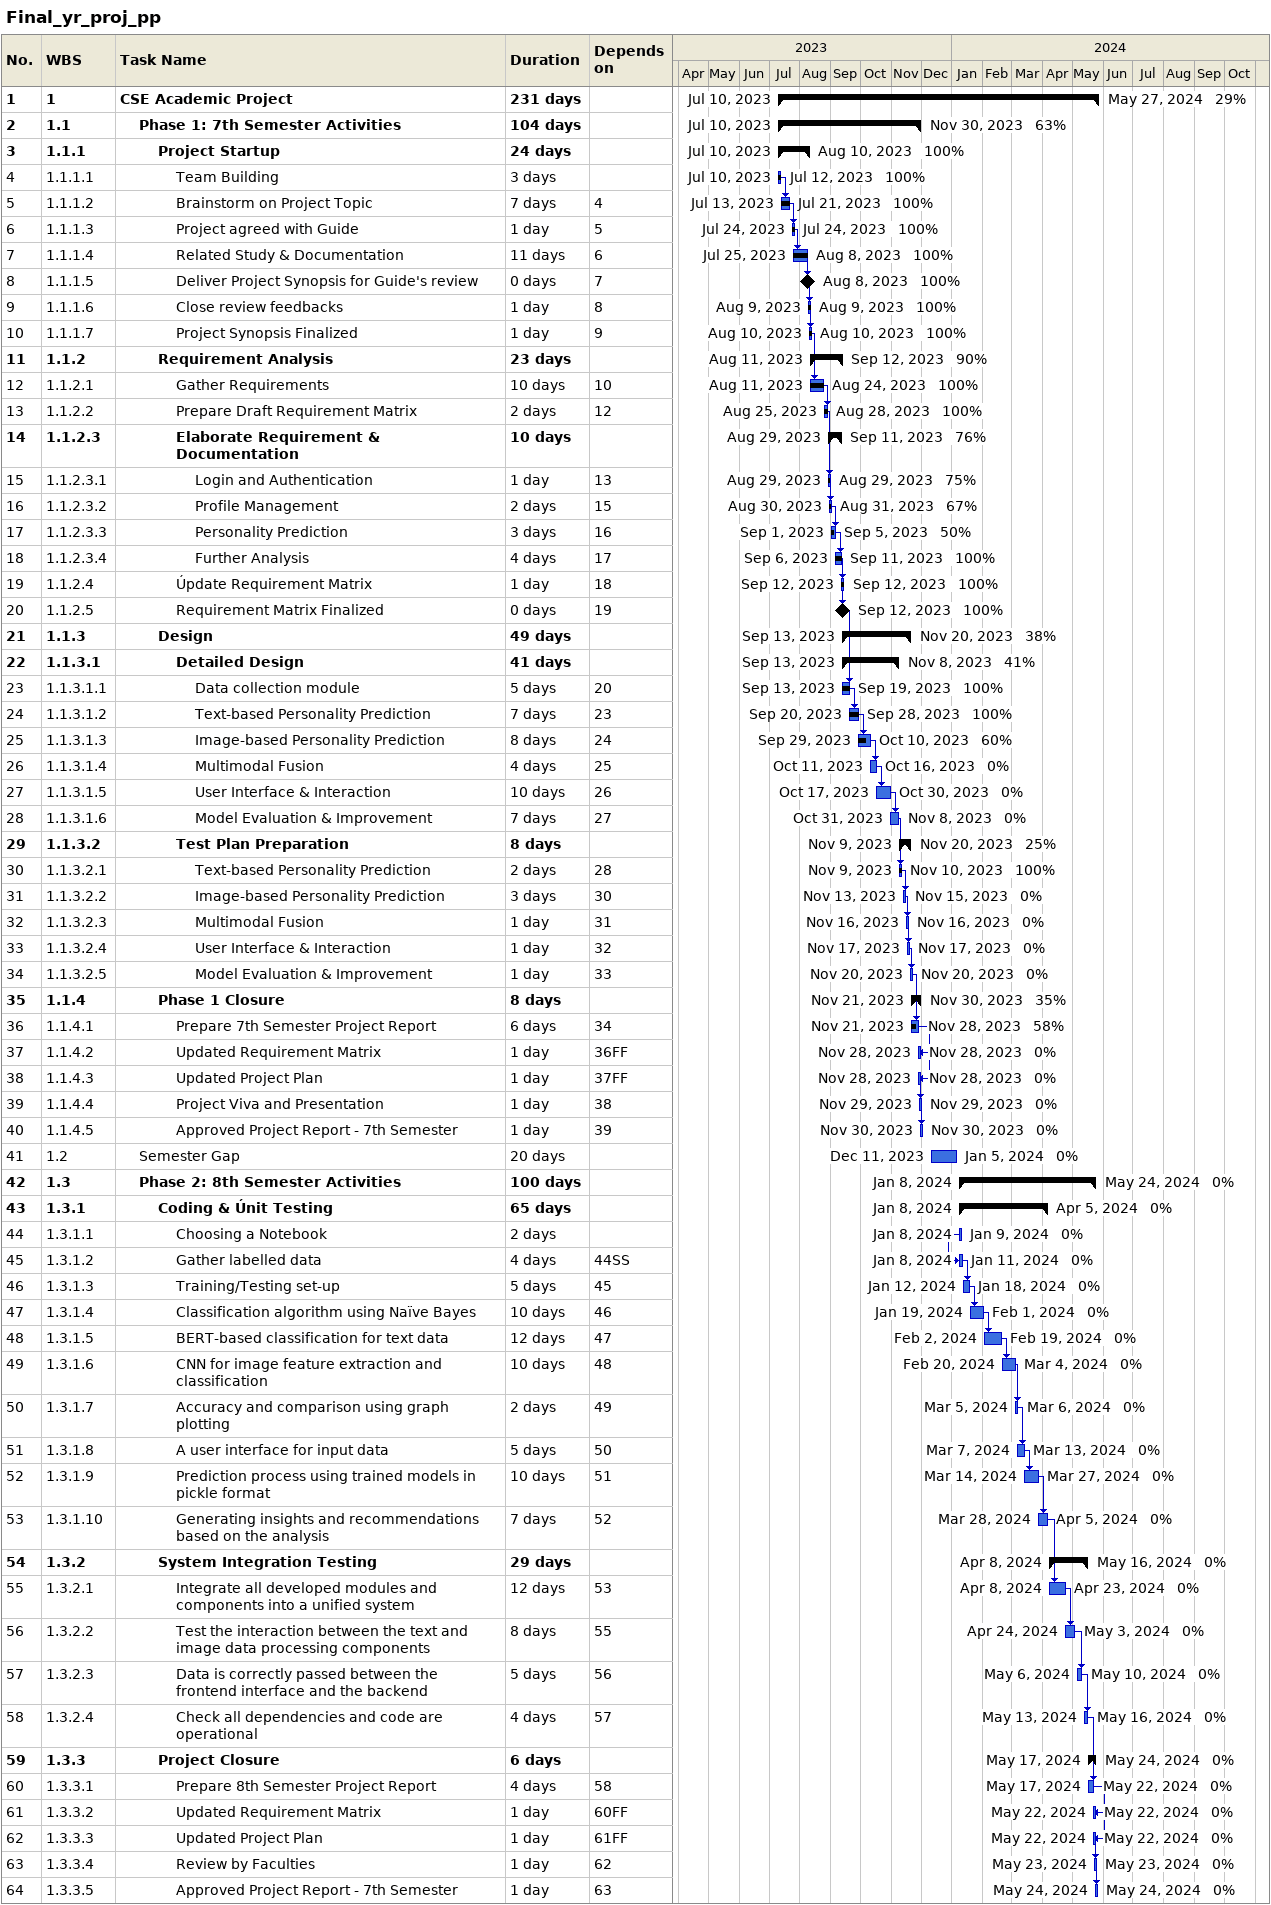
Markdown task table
Final_yr_proj_pp

| ID | WBS | Task | Duration | Start | Finish | Predecessors | % complete |
|---|---|---|---|---|---|---|---|
| 1 | 1 | **CSE Academic Project** | 231d | 2023-07-10 | 2024-05-27 |  | 29 |
| 2 | 1.1 | **Phase 1: 7th Semester Activities** | 104d | 2023-07-10 | 2023-11-30 |  | 63 |
| 3 | 1.1.1 | **Project Startup** | 24d | 2023-07-10 | 2023-08-10 |  | 100 |
| 4 | 1.1.1.1 | Team Building | 3d | 2023-07-10 | 2023-07-12 |  | 100 |
| 5 | 1.1.1.2 | Brainstorm on Project Topic | 7d | 2023-07-13 | 2023-07-21 | 4 | 100 |
| 6 | 1.1.1.3 | Project agreed with Guide | 1d | 2023-07-24 | 2023-07-24 | 5 | 100 |
| 7 | 1.1.1.4 | Related Study & Documentation | 11d | 2023-07-25 | 2023-08-08 | 6 | 100 |
| 8 | 1.1.1.5 | Deliver Project Synopsis for Guide's review | 0d | 2023-08-08 | 2023-08-08 | 7 | 100 |
| 9 | 1.1.1.6 | Close review feedbacks | 1d | 2023-08-09 | 2023-08-09 | 8 | 100 |
| 10 | 1.1.1.7 | Project Synopsis Finalized | 1d | 2023-08-10 | 2023-08-10 | 9 | 100 |
| 11 | 1.1.2 | **Requirement Analysis** | 23d | 2023-08-11 | 2023-09-12 |  | 90 |
| 12 | 1.1.2.1 | Gather Requirements | 10d | 2023-08-11 | 2023-08-24 | 10 | 100 |
| 13 | 1.1.2.2 | Prepare Draft Requirement Matrix | 2d | 2023-08-25 | 2023-08-28 | 12 | 100 |
| 14 | 1.1.2.3 | **Elaborate Requirement & Documentation** | 10d | 2023-08-29 | 2023-09-11 |  | 76 |
| 15 | 1.1.2.3.1 | Login and Authentication | 1d | 2023-08-29 | 2023-08-29 | 13 | 75 |
| 16 | 1.1.2.3.2 | Profile Management | 2d | 2023-08-30 | 2023-08-31 | 15 | 67 |
| 17 | 1.1.2.3.3 | Personality Prediction | 3d | 2023-09-01 | 2023-09-05 | 16 | 50 |
| 18 | 1.1.2.3.4 | Further Analysis | 4d | 2023-09-06 | 2023-09-11 | 17 | 100 |
| 19 | 1.1.2.4 | Úpdate Requirement Matrix | 1d | 2023-09-12 | 2023-09-12 | 18 | 100 |
| 20 | 1.1.2.5 | Requirement Matrix Finalized | 0d | 2023-09-12 | 2023-09-12 | 19 | 100 |
| 21 | 1.1.3 | **Design** | 49d | 2023-09-13 | 2023-11-20 |  | 38 |
| 22 | 1.1.3.1 | **Detailed Design** | 41d | 2023-09-13 | 2023-11-08 |  | 41 |
| 23 | 1.1.3.1.1 | Data collection module | 5d | 2023-09-13 | 2023-09-19 | 20 | 100 |
| 24 | 1.1.3.1.2 | Text-based Personality Prediction | 7d | 2023-09-20 | 2023-09-28 | 23 | 100 |
| 25 | 1.1.3.1.3 | Image-based Personality Prediction | 8d | 2023-09-29 | 2023-10-10 | 24 | 60 |
| 26 | 1.1.3.1.4 | Multimodal Fusion | 4d | 2023-10-11 | 2023-10-16 | 25 | 0 |
| 27 | 1.1.3.1.5 | User Interface & Interaction | 10d | 2023-10-17 | 2023-10-30 | 26 | 0 |
| 28 | 1.1.3.1.6 | Model Evaluation & Improvement | 7d | 2023-10-31 | 2023-11-08 | 27 | 0 |
| 29 | 1.1.3.2 | **Test Plan Preparation** | 8d | 2023-11-09 | 2023-11-20 |  | 25 |
| 30 | 1.1.3.2.1 | Text-based Personality Prediction | 2d | 2023-11-09 | 2023-11-10 | 28 | 100 |
| 31 | 1.1.3.2.2 | Image-based Personality Prediction | 3d | 2023-11-13 | 2023-11-15 | 30 | 0 |
| 32 | 1.1.3.2.3 | Multimodal Fusion | 1d | 2023-11-16 | 2023-11-16 | 31 | 0 |
| 33 | 1.1.3.2.4 | User Interface & Interaction | 1d | 2023-11-17 | 2023-11-17 | 32 | 0 |
| 34 | 1.1.3.2.5 | Model Evaluation & Improvement | 1d | 2023-11-20 | 2023-11-20 | 33 | 0 |
| 35 | 1.1.4 | **Phase 1 Closure** | 8d | 2023-11-21 | 2023-11-30 |  | 35 |
| 36 | 1.1.4.1 | Prepare 7th Semester Project Report | 6d | 2023-11-21 | 2023-11-28 | 34 | 58 |
| 37 | 1.1.4.2 | Updated Requirement Matrix | 1d | 2023-11-28 | 2023-11-28 | 36FF | 0 |
| 38 | 1.1.4.3 | Updated Project Plan | 1d | 2023-11-28 | 2023-11-28 | 37FF | 0 |
| 39 | 1.1.4.4 | Project Viva and Presentation | 1d | 2023-11-29 | 2023-11-29 | 38 | 0 |
| 40 | 1.1.4.5 | Approved Project Report - 7th Semester | 1d | 2023-11-30 | 2023-11-30 | 39 | 0 |
| 41 | 1.2 | Semester Gap | 20d | 2023-12-11 | 2024-01-05 |  | 0 |
| 42 | 1.3 | **Phase 2: 8th Semester Activities** | 100d | 2024-01-08 | 2024-05-24 |  | 0 |
| 43 | 1.3.1 | **Coding & Únit Testing** | 65d | 2024-01-08 | 2024-04-05 |  | 0 |
| 44 | 1.3.1.1 | Choosing a Notebook | 2d | 2024-01-08 | 2024-01-09 |  | 0 |
| 45 | 1.3.1.2 | Gather labelled data | 4d | 2024-01-08 | 2024-01-11 | 44SS | 0 |
| 46 | 1.3.1.3 | Training/Testing set-up | 5d | 2024-01-12 | 2024-01-18 | 45 | 0 |
| 47 | 1.3.1.4 | Classification algorithm using Naïve Bayes | 10d | 2024-01-19 | 2024-02-01 | 46 | 0 |
| 48 | 1.3.1.5 | BERT-based classification for text data | 12d | 2024-02-02 | 2024-02-19 | 47 | 0 |
| 49 | 1.3.1.6 | CNN for image feature extraction and classification | 10d | 2024-02-20 | 2024-03-04 | 48 | 0 |
| 50 | 1.3.1.7 | Accuracy and comparison using graph plotting | 2d | 2024-03-05 | 2024-03-06 | 49 | 0 |
| 51 | 1.3.1.8 | A user interface for input data | 5d | 2024-03-07 | 2024-03-13 | 50 | 0 |
| 52 | 1.3.1.9 | Prediction process using trained models in pickle format | 10d | 2024-03-14 | 2024-03-27 | 51 | 0 |
| 53 | 1.3.1.10 | Generating insights and recommendations based on the analysis | 7d | 2024-03-28 | 2024-04-05 | 52 | 0 |
| 54 | 1.3.2 | **System Integration Testing** | 29d | 2024-04-08 | 2024-05-16 |  | 0 |
| 55 | 1.3.2.1 | Integrate all developed modules and components into a unified system | 12d | 2024-04-08 | 2024-04-23 | 53 | 0 |
| 56 | 1.3.2.2 | Test the interaction between the text and image data processing components | 8d | 2024-04-24 | 2024-05-03 | 55 | 0 |
| 57 | 1.3.2.3 | Data is correctly passed between the frontend interface and the backend | 5d | 2024-05-06 | 2024-05-10 | 56 | 0 |
| 58 | 1.3.2.4 | Check all dependencies and code are operational | 4d | 2024-05-13 | 2024-05-16 | 57 | 0 |
| 59 | 1.3.3 | **Project Closure** | 6d | 2024-05-17 | 2024-05-24 |  | 0 |
| 60 | 1.3.3.1 | Prepare 8th Semester Project Report | 4d | 2024-05-17 | 2024-05-22 | 58 | 0 |
| 61 | 1.3.3.2 | Updated Requirement Matrix | 1d | 2024-05-22 | 2024-05-22 | 60FF | 0 |
| 62 | 1.3.3.3 | Updated Project Plan | 1d | 2024-05-22 | 2024-05-22 | 61FF | 0 |
| 63 | 1.3.3.4 | Review by Faculties | 1d | 2024-05-23 | 2024-05-23 | 62 | 0 |
| 64 | 1.3.3.5 | Approved Project Report - 7th Semester | 1d | 2024-05-24 | 2024-05-24 | 63 | 0 |
